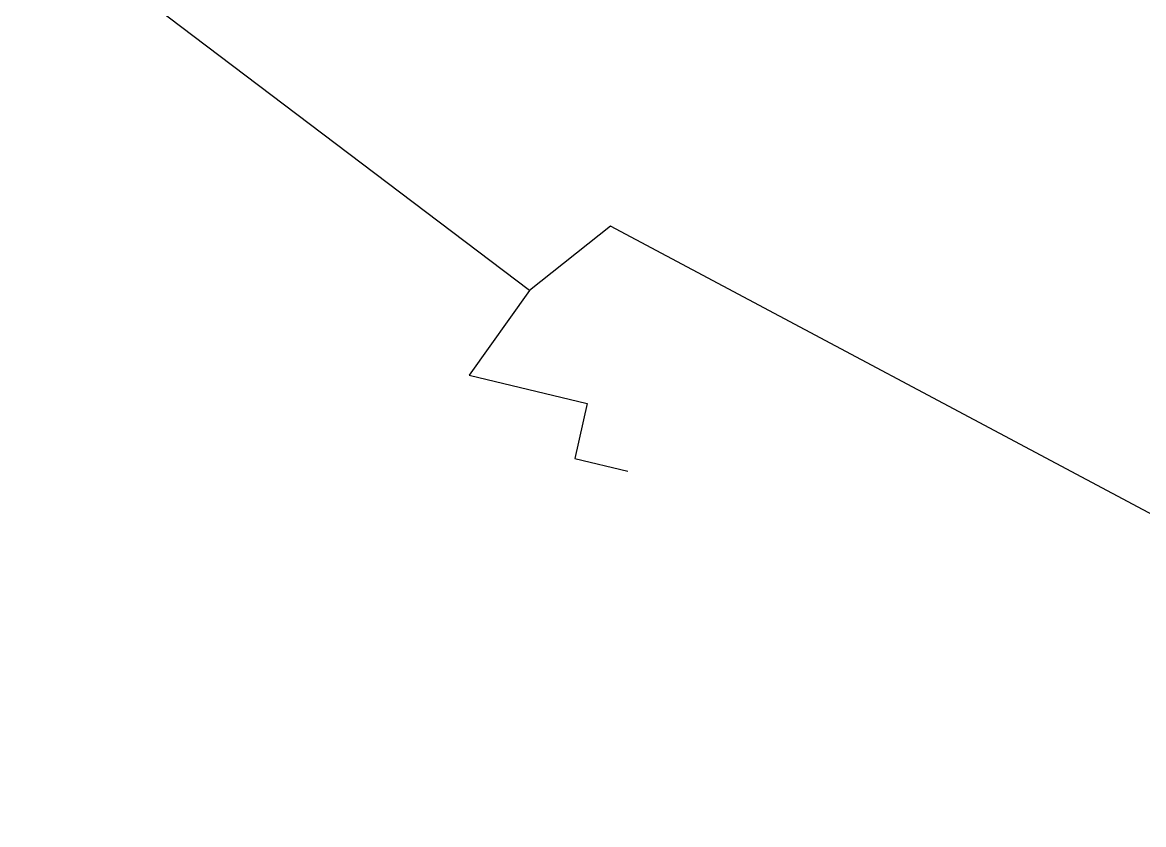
# Model space of a CAD drawing. Header units: metres. Extents: x -45 to 1930, y -347 to 488.
# Drawn here: x 102.2 to 117.84, y -344.61 to -333.41 of the extents above; entities that cross this region are included whole.
import ezdxf

# ---------------------------------------------------------------- set-up
doc = ezdxf.new("R2010")
doc.units = ezdxf.units.M
doc.layers.add('01_PODKLAD_HRANICE_1', color=70, linetype='Continuous')

msp = doc.modelspace()

# ---------------------------------------------------------------- linework, layer by layer
at = {"layer": '01_PODKLAD_HRANICE_1'}
for p, q in [((109.271319, -337.1568), (102.198033, -331.799359)), ((110.403609, -336.256323), (109.271319, -337.1568)), ((126.074986, -344.612215), (110.403609, -336.256323)), ((109.271319, -337.1568), (108.432468, -338.336367)), ((108.432468, -338.336367), (110.077158, -338.735081)), ((110.077158, -338.735081), (109.903851, -339.502329)), ((109.903851, -339.502329), (110.64312, -339.679329))]:
    msp.add_line(p, q, dxfattribs=at)

doc.saveas('drawing.dxf')
